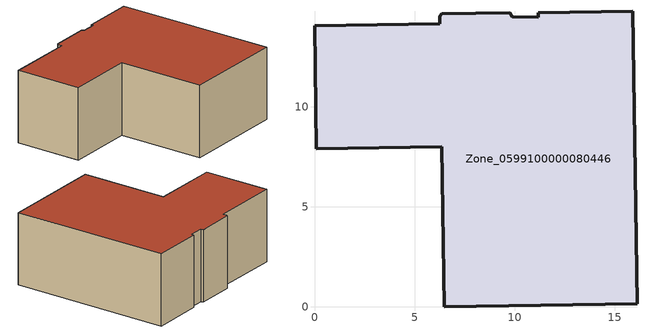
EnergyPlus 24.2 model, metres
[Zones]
Zone_0599100000080446
 floor ground (C_G): 9.76,14.68 9.87,14.49 11.18,14.48 11.17,14.7 15.89,14.77 16.11,0.15 6.48,0 6.35,8 0.09,7.9 0,14.05 6.26,14.14 6.25,14.53 6.34,14.63 z0
 wall outside (C_F): 6.34,14.63 6.25,14.53 6.26,14.14 0,14.05 0.09,7.9 6.35,8 6.48,0 16.11,0.15 15.89,14.77 11.17,14.7 11.18,14.48 9.87,14.49 9.76,14.68 6.34,14.63 z0:6.61
 roof outside (C_R): 9.87,14.49 9.76,14.68 6.34,14.63 6.25,14.53 6.26,14.14 0,14.05 0.09,7.9 6.35,8 6.48,0 16.11,0.15 15.89,14.77 11.17,14.7 11.18,14.48 z6.61
[BUILDING]
Pand.0599100000080446: North Axis=0; Terrain=City; Loads Convergence Tolerance Value=0.04; Temperature Convergence Tolerance Value=0.4; Solar Distribution=FullExterior; Maximum Number of Warmup Days=25; Minimum Number of Warmup Days=1
[Site:Location]
Rotterdam.The.Hague.AP_ZH_NLD Design_Conditions: Latitude=51.96; Longitude=4.45; Time Zone=1; Elevation=-4.5
[SITE:GROUNDTEMPERATURE:BUILDINGSURFACE]
18, 18, 18, 18, 18, 18, 18, 18, 18, 18, 18, 18
[MATERIAL] Thermal Absorptance=0.9; Solar Absorptance=0.7; Visible Absorptance=0.7
Name | Roughness | Thickness | Conductivity | Density | Specific Heat
G.D.1975-1991 | MediumSmooth | 0.15 | 0.288461 | 540 | 1210
F.D.1975-1991 | Rough | 0.3 | 0.230769 | 1920 | 840
R.D.1975-1991 | MediumRough | 0.2 | 0.153846 | 1500 | 1000
[CONSTRUCTION]
C_G: G.D.1975-1991
C_F: F.D.1975-1991
C_R: R.D.1975-1991
[ZONE]
Zone_0599100000080446: Type=1; Multiplier=1; Ceiling Height=Autocalculate; Volume=Autocalculate; Floor Area=autocalculate; Part of Total Floor Area=Yes
[ZONEINFILTRATION:DESIGNFLOWRATE]
Infil_Zone_0599100000080446: Zone or ZoneList or Space or SpaceList=Zone_0599100000080446; Schedule=AlwaysOn; Design Flow Rate Calculation Method=Flow/Area; Flow Rate per Floor Area=0.0042; Constant Term Coefficient=1; Temperature Term Coefficient=0; Velocity Term Coefficient=0; Velocity Squared Term Coefficient=0
[HVACTEMPLATE:ZONE:IDEALLOADSAIRSYSTEM]
Zone_0599100000080446: Maximum Heating Supply Air Temperature=50; Minimum Cooling Supply Air Temperature=13; Maximum Heating Supply Air Humidity Ratio=0.0156; Minimum Cooling Supply Air Humidity Ratio=0.0077; Heating Limit=NoLimit; Cooling Limit=NoLimit; Dehumidification Control Type=ConstantSensibleHeatRatio; Cooling Sensible Heat Ratio=0.7; Dehumidification Setpoint=60; Humidification Control Type=None; Humidification Setpoint=30; Outdoor Air Method=None; Outdoor Air Flow Rate per Person=0.00944; Outdoor Air Flow Rate per Zone Floor Area=0; Outdoor Air Flow Rate per Zone=0; Demand Controlled Ventilation Type=None; Outdoor Air Economizer Type=NoEconomizer; Heat Recovery Type=None; Sensible Heat Recovery Effectiveness=0.7; Latent Heat Recovery Effectiveness=0.65
[ZONECONTROL:THERMOSTAT]
ThermostatControl_Zone_0599100000080446: Zone or ZoneList=Zone_0599100000080446; Control Type Schedule=DualSetpointControlType; Control 1=Thermostat_Zone_0599100000080446; Temperature Difference Between Cutout And Setpoint=0
[THERMOSTATSETPOINT:DUALSETPOINT]
Thermostat_Zone_0599100000080446: Heating Setpoint Temperature Schedule=HeatingSetpoint_Zone_0599100000080446; Cooling Setpoint Temperature Schedule=CoolingSetpoint_Zone_0599100000080446
[SCHEDULE:COMPACT]
HeatingSetpoint_Zone_0599100000080446: Through: 12/31, For: AllDays, Until: 24:00, 21
CoolingSetpoint_Zone_0599100000080446: Through: 12/31, For: AllDays, Until: 24:00, 24
DualSetpointControlType: Through: 12/31, For: AllDays, Until: 24:00, 4
AlwaysOn: Through: 12/31, For: AllDays, Until: 24:00, 1
